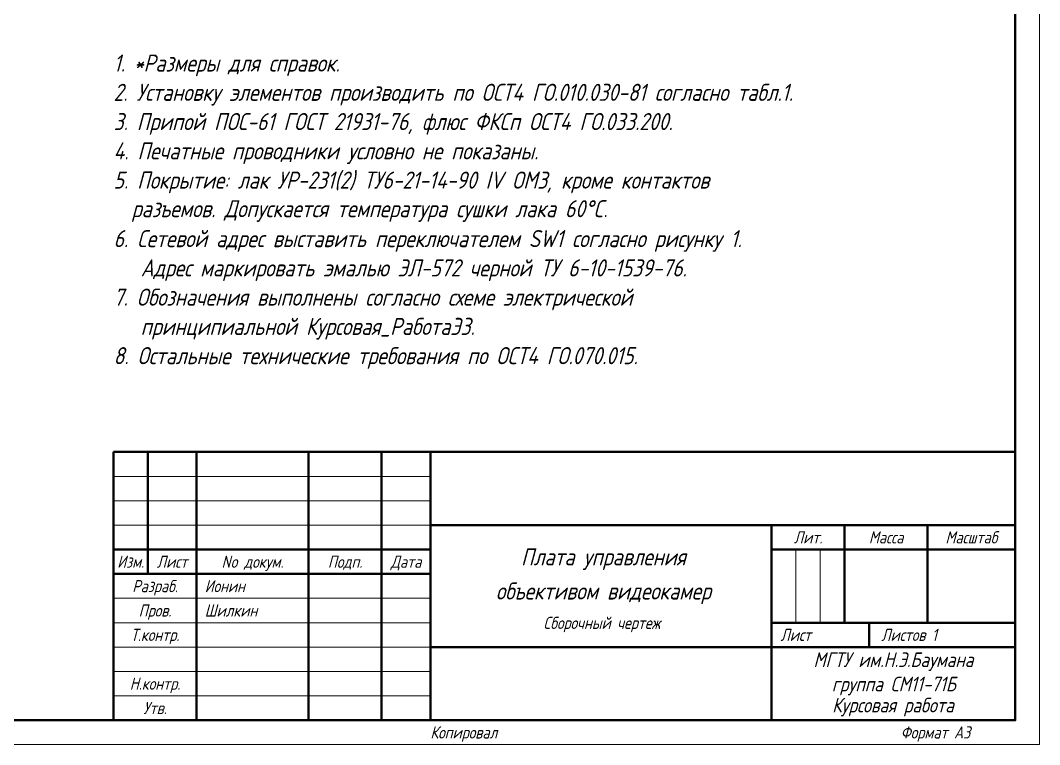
# Model space of a CAD drawing. Header units: millimetres. Extents: x 0 to 866, y 0 to 297.
# Drawn here: x 210.9 to 420, y 0 to 148.5 of the extents above; entities that cross this region are included whole.
import ezdxf
from ezdxf.enums import TextEntityAlignment as Align

# ---------------------------------------------------------------- set-up
doc = ezdxf.new("R2010")
doc.units = ezdxf.units.MM
for name, color, linetype, lineweight in [('OSN25', 2, 'Continuous', 20), ('OSN50', 3, 'Continuous', 50), ('TEXT', 1, 'Continuous', 30)]:
    doc.layers.add(name, color=color, linetype=linetype, lineweight=lineweight)
doc.styles.add('E', font='simplex.shx', dxfattribs={"width": 0.8, "oblique": 15})

msp = doc.modelspace()

# ---------------------------------------------------------------- linework, layer by layer
at = {"layer": 'OSN25'}
for p, q in [((230, 55), (295, 55)), ((230, 50), (295, 50)), ((230, 45), (295, 45)), ((370, 40), (370, 25)), ((375, 40), (375, 25)), ((230, 30), (295, 30)), ((230, 25), (295, 25)), ((230, 20), (295, 20)), ((230, 15), (295, 15)), ((230, 10), (295, 10))]:
    msp.add_line(p, q, dxfattribs=at)
at = {"layer": 'OSN25', "linetype": 'Continuous'}
msp.add_lwpolyline([(0, 0), (420, 0), (420, 297), (0, 297)], close=True, dxfattribs=at)
at = {"layer": 'OSN50'}
for p, q in [((380, 45), (380, 25)), ((397, 45), (397, 25))]:
    msp.add_line(p, q, dxfattribs=at)
at = {"layer": 'OSN50', "linetype": 'Continuous'}
msp.add_lwpolyline([(20, 5), (415, 5), (415, 292), (20, 292)], close=True, dxfattribs=at)
at = {"layer": 'OSN50'}
for points in [[(230, 60), (415, 60)], [(230, 5), (230, 60)], [(237, 60), (237, 35)], [(247, 60), (247, 5)], [(270, 60), (270, 5)], [(285, 60), (285, 5)], [(295, 60), (295, 5)], [(295, 45), (415, 45)], [(365, 45), (365, 5)], [(230, 40), (295, 40)], [(365, 40), (415, 40)], [(230, 35), (295, 35)], [(365, 25), (415, 25)], [(385, 25), (385, 20)], [(295, 20), (415, 20)]]:
    msp.add_lwpolyline(points, dxfattribs=at)

# ---------------------------------------------------------------- texts
at = {"layer": 'TEXT', "linetype": 'Continuous', "style": 'E', "oblique": 15, "width": 0.8}
for s, height, p in [('1. *Размеры для справок.', 3.5, (230, 138)), ('2. Установку элементов производить по ОСТ4 ГО.010.030-81 согласно табл.1.', 3.5, (230, 132)), ('3. Припой ПОС-61 ГОСТ 21931-76, флюс ФКСп ОСТ4 ГО.033.200.', 3.5, (230, 126)), ('4. Печатные проводники условно не показаны.', 3.5, (230, 120)), ('5. Покрытие: лак УP-231(2) ТУ6-21-14-90 IV ОМЗ, кроме контактов', 3.5, (230, 114)), ('  разъемов. Допускается температура сушки лака 60%%DC.', 3.5, (230, 108.14)), ('6. Сетевой адрес выставить переключателем SW1 согласно рисунку 1.', 3.5, (230, 102)), ('   Адрес маркировать эмалью ЭЛ-572 черной ТУ 6-10-1539-76. ', 3.5, (230, 96)), ('7. Обозначения выполнены согласно схеме электрической  ', 3.5, (230, 90)), ('   принципиальной Курсовая_РаботаЭ3.', 3.5, (230, 84)), ('Копировал', 2.5, (295, 1.25)), ('Формат A3', 2.5, (391.5, 1.25))]:
    msp.add_text(s, height=height, dxfattribs=at).set_placement(p)
at = {"layer": 'TEXT', "style": 'E', "oblique": 15, "width": 0.8}
msp.add_text('8. Остальные технические требования по ОСТ4 ГО.070.015.', height=3.5, dxfattribs=at).set_placement((230, 78))
for s, height, p in [('Лит.', 2.5, (372.5, 42.5)), ('Масса', 2.5, (388.5, 42.5)), ('Масштаб', 2.5, (406, 42.5)), ('Плата управления', 3.5, (330.5, 38.5)), ('Изм.', 2.5, (233.5, 37.5)), ('Лист', 2.5, (242, 37.5)), ('No докум.', 2.5, (258.5, 37.5)), ('Подп.', 2.5, (277.5, 37.5)), ('Дата', 2.5, (290, 37.5)), ('Разраб.', 2.5, (238.5, 32.5)), ('объективом видеокамер', 3.5, (330.5, 31.5)), ('Пров.', 2.5, (238.5, 27.5)), ('Сборочный чертеж', 2.5, (330.16, 24.96)), ('Т.контр.', 2.5, (238.5, 22.5)), ('МГТУ им.Н.Э.Баумана', 3, (390, 17.41)), ('Н.контр.', 2.5, (238.5, 12.5)), ('группа СМ11-71Б', 3, (390.09, 12.42)), ('Утв.', 2.5, (238.5, 7.5)), ('Курсовая работа', 3, (389.91, 8.1))]:
    msp.add_text(s, height=height, dxfattribs=at).set_placement(p, align=Align.MIDDLE_CENTER)
for s, p in [('Ионин', (248.7, 32.5)), ('Шилкин', (248.7, 27.5)), ('Лист', (366.84, 22.5)), ('Листов 1', (387.51, 22.5))]:
    msp.add_text(s, height=2.5, dxfattribs=at).set_placement(p, align=Align.MIDDLE_LEFT)

doc.saveas('drawing.dxf')
